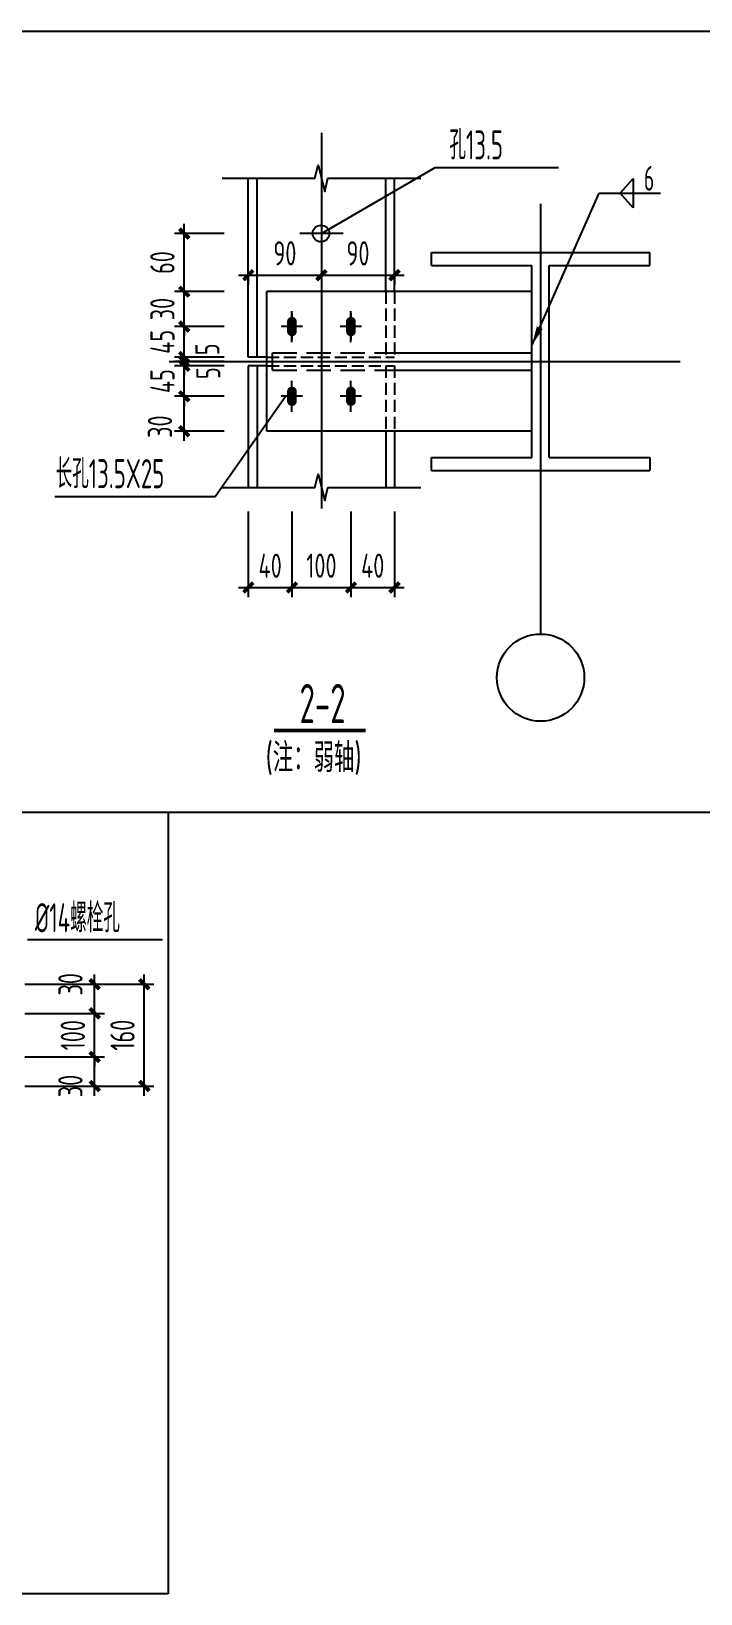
# Model space of a CAD drawing. Extents: x -138012 to 2129925, y -311560 to 0.
# Drawn here: x 1741846 to 1749220, y -181813 to -164598 of the extents above; entities that cross this region are included whole.
import ezdxf
from ezdxf.enums import TextEntityAlignment as Align

# ---------------------------------------------------------------- set-up
doc = ezdxf.new("R2010")
doc.units = 0
doc.header["$LTSCALE"] = 1000
doc.header["$MEASUREMENT"] = 0
doc.linetypes.add('DASH', pattern=[0.35, 0.25, -0.1])
doc.layers.get('0').update_dxf_attribs({"linetype": 'CONTINUOUS'})
doc.layers.get('Defpoints').update_dxf_attribs({"linetype": 'CONTINUOUS'})
for name, color, linetype in [('AXIS', 3, 'CONTINUOUS'), ('BEAM-CON', 4, 'CONTINUOUS'), ('BEAM-DASH', 113, 'DASH'), ('COLU-CON', 2, 'CONTINUOUS'), ('DIM', 3, 'CONTINUOUS'), ('INTEGRATED', 51, 'CONTINUOUS'), ('TABLE SYMBOLS', 212, 'CONTINUOUS'), ('TEXT', 7, 'CONTINUOUS')]:
    doc.layers.add(name, color=color, linetype=linetype)
doc.styles.add('TSSD_3摱搀^樟', font='Tssdeng.shx', dxfattribs={"width": 0.7, "bigfont": 'hztxt.shx'})
doc.styles.add('TSSD_Dimension', font='tssdeng.shx', dxfattribs={"width": 0.7, "bigfont": 'hztxt.shx'})
doc.styles.add('TSSD_REIN', font='tssdeng.shx', dxfattribs={"width": 0.7, "bigfont": 'tssdchn.shx'})
doc.dimstyles.new('TSSD_100_100', dxfattribs={"dimtxt": 300, "dimasz": 100, "dimexe": 250, "dimexo": 250, "dimgap": 100, "dimtad": 1, "dimdec": 0, "dimzin": 0, "dimdsep": 46, "dimtxsty": 'TSSD_Dimension', "dimblk": '_TSDBK', "dimcen": 0, "dimclrt": 7, "dimadec": 0, "dimazin": 0, "dimtfac": 1, "dimtdec": 0, "dimtix": 1, "dimtmove": 2, "dimatfit": 3, "dimldrblk": '_TSDBK', "dimfxl": 0, "dimtolj": 1, "dimtzin": 0, "dimarcsym": 0})
doc.dimstyles.new('TSSD_50_1', dxfattribs={"dimscale": 100, "dimtxt": 3, "dimasz": 1, "dimexe": 1, "dimexo": 2.5, "dimgap": 1, "dimtad": 1, "dimdec": 0, "dimlfac": 50, "dimzin": 0, "dimdsep": 46, "dimtxsty": 'TSSD_REIN', "dimblk": 'ARCHTICK', "dimcen": 0, "dimdle": 1, "dimclrt": 7, "dimadec": 0, "dimazin": 0, "dimtfac": 1, "dimtdec": 0, "dimtix": 1, "dimtmove": 2, "dimatfit": 3, "dimfxl": 0, "dimtolj": 1, "dimtzin": 0, "dimarcsym": 0})

# ---------------------------------------------------------------- blocks, each defined once
blk = doc.blocks.new('_ArchTick')
at = {"color": 0, "linetype": 'ByBlock', "const_width": 0.4}
blk.add_lwpolyline([(-0.5, -0.5), (0.5, 0.5)], dxfattribs=at)
blk = doc.blocks.new('*D221')
at = {"layer": 'Defpoints', "color": 0}
for p in [(72854, -69925), (73515, -69925), (73515, -70240)]:
    blk.add_point(p, dxfattribs=at)
at = {"layer": 'DIM', "color": 0, "lineweight": -2}
for p, q in [((73265, -69925), (72754, -69925)), ((72854, -69925), (72854, -69825)), ((72854, -70240), (72854, -69925)), ((73265, -70240), (72754, -70240)), ((72854, -70240), (72854, -70340))]:
    blk.add_line(p, q, dxfattribs=at)
at = {"layer": 'DIM', "color": 0, "lineweight": -2, "xscale": 100, "yscale": 100, "zscale": 100}
for p, rotation in [((72854, -69925), 270), ((72854, -70240), 90)]:
    blk.add_blockref('_ArchTick', p, dxfattribs=dict(at, rotation=rotation))
at = {"layer": 'DIM', "color": 7, "insert": (72629, -70083), "char_height": 250, "attachment_point": 5, "rotation": 90, "style": 'TSSD_REIN'}
blk.add_mtext('\\A1;45', dxfattribs=at)
blk = doc.blocks.new('_TSDBK')
blk.add_line((-1, 0), (0, 0))
at = {"const_width": 0.5}
blk.add_lwpolyline([(-0.7, -0.7), (0.7, 0.7)], dxfattribs=at)
blk = doc.blocks.new('*D222')
at = {"layer": 'Defpoints', "color": 0}
for p in [(72854, -70240), (73515, -70240), (73515, -70600)]:
    blk.add_point(p, dxfattribs=at)
at = {"layer": 'DIM', "color": 0, "lineweight": -2}
for p, q in [((73265, -70240), (72754, -70240)), ((72854, -70700), (72854, -70140)), ((73265, -70600), (72754, -70600))]:
    blk.add_line(p, q, dxfattribs=at)
at = {"layer": 'DIM', "color": 0, "lineweight": -2, "xscale": 100, "yscale": 100, "zscale": 100}
for p, rotation in [((72854, -70240), 90), ((72854, -70600), 270)]:
    blk.add_blockref('_ArchTick', p, dxfattribs=dict(at, rotation=rotation))
at = {"layer": 'DIM', "color": 7, "insert": (72604, -70553), "char_height": 250, "attachment_point": 5, "rotation": 90, "style": 'TSSD_REIN'}
blk.add_mtext('\\A1;30', dxfattribs=at)
blk = doc.blocks.new('*D223')
at = {"layer": 'Defpoints', "color": 0}
for p in [(72854, -69880), (73515, -69835), (73515, -69880)]:
    blk.add_point(p, dxfattribs=at)
at = {"layer": 'DIM', "color": 0, "lineweight": -2}
for p, q in [((72854, -69835), (72854, -69735)), ((73265, -69835), (72754, -69835)), ((73265, -69880), (72754, -69880)), ((72854, -69835), (72854, -69880)), ((72854, -69880), (72854, -69980))]:
    blk.add_line(p, q, dxfattribs=at)
at = {"layer": 'DIM', "color": 0, "lineweight": -2, "xscale": 100, "yscale": 100, "zscale": 100}
for p, rotation in [((72854, -69835), 270), ((72854, -69880), 90)]:
    blk.add_blockref('_ArchTick', p, dxfattribs=dict(at, rotation=rotation))
at = {"layer": 'DIM', "color": 7, "insert": (73092, -69755), "char_height": 250, "attachment_point": 5, "rotation": 90, "style": 'TSSD_REIN'}
blk.add_mtext('\\A1;5', dxfattribs=at)
blk = doc.blocks.new('*D224')
at = {"layer": 'Defpoints', "color": 0}
for p in [(72854, -69880), (73515, -69880), (73515, -69925)]:
    blk.add_point(p, dxfattribs=at)
at = {"layer": 'DIM', "color": 0, "lineweight": -2}
for p, q in [((72854, -69880), (72854, -69780)), ((73265, -69880), (72754, -69880)), ((73265, -69925), (72754, -69925)), ((72854, -69925), (72854, -69880)), ((72854, -69925), (72854, -70025))]:
    blk.add_line(p, q, dxfattribs=at)
at = {"layer": 'DIM', "color": 0, "lineweight": -2, "xscale": 100, "yscale": 100, "zscale": 100}
for p, rotation in [((72854, -69880), 270), ((72854, -69925), 90)]:
    blk.add_blockref('_ArchTick', p, dxfattribs=dict(at, rotation=rotation))
at = {"layer": 'DIM', "color": 7, "insert": (73102, -70001), "char_height": 250, "attachment_point": 5, "rotation": 90, "style": 'TSSD_REIN'}
blk.add_mtext('\\A1;5', dxfattribs=at)
blk = doc.blocks.new('*D225')
at = {"layer": 'Defpoints', "color": 0}
for p in [(72854, -68561), (73515, -68561), (73515, -69160)]:
    blk.add_point(p, dxfattribs=at)
at = {"layer": 'DIM', "color": 0, "lineweight": -2}
for p, q in [((72854, -69260), (72854, -68461)), ((73265, -68561), (72754, -68561)), ((73265, -69160), (72754, -69160))]:
    blk.add_line(p, q, dxfattribs=at)
at = {"layer": 'DIM', "color": 0, "lineweight": -2, "xscale": 100, "yscale": 100, "zscale": 100}
for p, rotation in [((72854, -68561), 90), ((72854, -69160), 270)]:
    blk.add_blockref('_ArchTick', p, dxfattribs=dict(at, rotation=rotation))
at = {"layer": 'DIM', "color": 7, "insert": (72629, -68860), "char_height": 250, "attachment_point": 5, "rotation": 90, "style": 'TSSD_REIN'}
blk.add_mtext('\\A1;60', dxfattribs=at)
blk = doc.blocks.new('*D226')
at = {"layer": 'Defpoints', "color": 0}
for p in [(72854, -69160), (73515, -69160), (73515, -69520)]:
    blk.add_point(p, dxfattribs=at)
at = {"layer": 'DIM', "color": 0, "lineweight": -2}
for p, q in [((73265, -69160), (72754, -69160)), ((72854, -69160), (72854, -69060)), ((72854, -69520), (72854, -69160)), ((73265, -69520), (72754, -69520)), ((72854, -69520), (72854, -69620))]:
    blk.add_line(p, q, dxfattribs=at)
at = {"layer": 'DIM', "color": 0, "lineweight": -2, "xscale": 100, "yscale": 100, "zscale": 100}
for p, rotation in [((72854, -69160), 270), ((72854, -69520), 90)]:
    blk.add_blockref('_ArchTick', p, dxfattribs=dict(at, rotation=rotation))
at = {"layer": 'DIM', "color": 7, "insert": (72629, -69340), "char_height": 250, "attachment_point": 5, "rotation": 90, "style": 'TSSD_REIN'}
blk.add_mtext('\\A1;30', dxfattribs=at)
blk = doc.blocks.new('*D227')
at = {"layer": 'Defpoints', "color": 0}
for p in [(72854, -69520), (73515, -69520), (73515, -69835)]:
    blk.add_point(p, dxfattribs=at)
at = {"layer": 'DIM', "color": 0, "lineweight": -2}
for p, q in [((72854, -69520), (72854, -69420)), ((73265, -69520), (72754, -69520)), ((72854, -69835), (72854, -69520)), ((73265, -69835), (72754, -69835)), ((72854, -69835), (72854, -69935))]:
    blk.add_line(p, q, dxfattribs=at)
at = {"layer": 'DIM', "color": 0, "lineweight": -2, "xscale": 100, "yscale": 100, "zscale": 100}
for p, rotation in [((72854, -69520), 270), ((72854, -69835), 90)]:
    blk.add_blockref('_ArchTick', p, dxfattribs=dict(at, rotation=rotation))
at = {"layer": 'DIM', "color": 7, "insert": (72629, -69678), "char_height": 250, "attachment_point": 5, "rotation": 90, "style": 'TSSD_REIN'}
blk.add_mtext('\\A1;45', dxfattribs=at)
blk = doc.blocks.new('*D228')
at = {"layer": 'Defpoints', "color": 0}
for p in [(73515, -68761), (74269, -68761), (74269, -68990)]:
    blk.add_point(p, dxfattribs=at)
at = {"layer": 'DIM', "color": 0, "lineweight": -2}
for p, q in [((73415, -68990), (74369, -68990)), ((73515, -69011), (73515, -69090)), ((74269, -69011), (74269, -69090))]:
    blk.add_line(p, q, dxfattribs=at)
at = {"layer": 'DIM', "color": 0, "lineweight": -2, "xscale": 100, "yscale": 100, "zscale": 100, "rotation": 180}
blk.add_blockref('_ArchTick', (73515, -68990), dxfattribs=at)
at = {"layer": 'DIM', "color": 0, "lineweight": -2, "xscale": 100, "yscale": 100, "zscale": 100}
blk.add_blockref('_ArchTick', (74269, -68990), dxfattribs=at)
at = {"layer": 'DIM', "color": 7, "insert": (73892, -68765), "char_height": 250, "attachment_point": 5, "style": 'TSSD_REIN'}
blk.add_mtext('\\A1;90', dxfattribs=at)
blk = doc.blocks.new('*D229')
at = {"layer": 'Defpoints', "color": 0}
for p in [(74269, -68761), (75023, -68720), (75023, -68990)]:
    blk.add_point(p, dxfattribs=at)
at = {"layer": 'DIM', "color": 0, "lineweight": -2}
for p, q in [((74169, -68990), (75123, -68990)), ((75023, -68970), (75023, -69090)), ((74269, -69011), (74269, -69090))]:
    blk.add_line(p, q, dxfattribs=at)
at = {"layer": 'DIM', "color": 0, "lineweight": -2, "xscale": 100, "yscale": 100, "zscale": 100, "rotation": 180}
blk.add_blockref('_ArchTick', (74269, -68990), dxfattribs=at)
at = {"layer": 'DIM', "color": 0, "lineweight": -2, "xscale": 100, "yscale": 100, "zscale": 100}
blk.add_blockref('_ArchTick', (75023, -68990), dxfattribs=at)
at = {"layer": 'DIM', "color": 7, "insert": (74646, -68765), "char_height": 250, "attachment_point": 5, "style": 'TSSD_REIN'}
blk.add_mtext('\\A1;90', dxfattribs=at)
blk = doc.blocks.new('*D239')
at = {"layer": 'Defpoints', "color": 0}
for p in [(73515, -71179), (73965, -71179), (73965, -72213)]:
    blk.add_point(p, dxfattribs=at)
at = {"layer": 'DIM', "color": 0, "lineweight": -2}
for p, q in [((73515, -71429), (73515, -72313)), ((73965, -71429), (73965, -72313)), ((73415, -72213), (74065, -72213))]:
    blk.add_line(p, q, dxfattribs=at)
at = {"layer": 'DIM', "color": 0, "lineweight": -2, "xscale": 100, "yscale": 100, "zscale": 100, "rotation": 180}
blk.add_blockref('_ArchTick', (73515, -72213), dxfattribs=at)
at = {"layer": 'DIM', "color": 0, "lineweight": -2, "xscale": 100, "yscale": 100, "zscale": 100}
blk.add_blockref('_ArchTick', (73965, -72213), dxfattribs=at)
at = {"layer": 'DIM', "color": 7, "insert": (73740, -71988), "char_height": 250, "attachment_point": 5, "style": 'TSSD_REIN'}
blk.add_mtext('\\A1;40', dxfattribs=at)
blk = doc.blocks.new('*D240')
at = {"layer": 'Defpoints', "color": 0}
for p in [(73965, -71179), (74573, -71179), (74573, -72213)]:
    blk.add_point(p, dxfattribs=at)
at = {"layer": 'DIM', "color": 0, "lineweight": -2}
for p, q in [((73965, -71429), (73965, -72313)), ((74573, -71429), (74573, -72313)), ((73865, -72213), (74673, -72213))]:
    blk.add_line(p, q, dxfattribs=at)
at = {"layer": 'DIM', "color": 0, "lineweight": -2, "xscale": 100, "yscale": 100, "zscale": 100, "rotation": 180}
blk.add_blockref('_ArchTick', (73965, -72213), dxfattribs=at)
at = {"layer": 'DIM', "color": 0, "lineweight": -2, "xscale": 100, "yscale": 100, "zscale": 100}
blk.add_blockref('_ArchTick', (74573, -72213), dxfattribs=at)
at = {"layer": 'DIM', "color": 7, "insert": (74269, -71988), "char_height": 250, "attachment_point": 5, "style": 'TSSD_REIN'}
blk.add_mtext('\\A1;100', dxfattribs=at)
blk = doc.blocks.new('*D241')
at = {"layer": 'Defpoints', "color": 0}
for p in [(74573, -71179), (75023, -71179), (75023, -72213)]:
    blk.add_point(p, dxfattribs=at)
at = {"layer": 'DIM', "color": 0, "lineweight": -2}
for p, q in [((74573, -71429), (74573, -72313)), ((75023, -71429), (75023, -72313)), ((74473, -72213), (75123, -72213))]:
    blk.add_line(p, q, dxfattribs=at)
at = {"layer": 'DIM', "color": 0, "lineweight": -2, "xscale": 100, "yscale": 100, "zscale": 100, "rotation": 180}
blk.add_blockref('_ArchTick', (74573, -72213), dxfattribs=at)
at = {"layer": 'DIM', "color": 0, "lineweight": -2, "xscale": 100, "yscale": 100, "zscale": 100}
blk.add_blockref('_ArchTick', (75023, -72213), dxfattribs=at)
at = {"layer": 'DIM', "color": 7, "insert": (74798, -71988), "char_height": 250, "attachment_point": 5, "style": 'TSSD_REIN'}
blk.add_mtext('\\A1;40', dxfattribs=at)
blk = doc.blocks.new('*D258')
at = {"layer": 'Defpoints', "color": 0}
for p in [(70959, -77057), (71930, -77057), (70959, -77357)]:
    blk.add_point(p, dxfattribs=at)
at = {"layer": 'DIM', "color": 0, "lineweight": -2}
for p, q in [((71209, -77057), (72030, -77057)), ((71930, -77457), (71930, -76957)), ((71209, -77357), (72030, -77357))]:
    blk.add_line(p, q, dxfattribs=at)
at = {"layer": 'DIM', "color": 0, "lineweight": -2, "xscale": 100, "yscale": 100, "zscale": 100}
for p, rotation in [((71930, -77057), 90), ((71930, -77357), 270)]:
    blk.add_blockref('_ArchTick', p, dxfattribs=dict(at, rotation=rotation))
at = {"layer": 'DIM', "color": 7, "insert": (71680, -77357), "char_height": 250, "attachment_point": 5, "rotation": 90, "style": 'TSSD_REIN'}
blk.add_mtext('\\A1;30', dxfattribs=at)
blk = doc.blocks.new('*D259')
at = {"layer": 'Defpoints', "color": 0}
for p in [(70959, -76307), (72442, -76307), (70959, -77357)]:
    blk.add_point(p, dxfattribs=at)
at = {"layer": 'DIM', "color": 0, "lineweight": -2}
for p, q in [((72442, -77457), (72442, -76207)), ((71209, -76307), (72542, -76307)), ((71209, -77357), (72542, -77357))]:
    blk.add_line(p, q, dxfattribs=at)
at = {"layer": 'DIM', "color": 0, "lineweight": -2, "xscale": 100, "yscale": 100, "zscale": 100}
for p, rotation in [((72442, -76307), 90), ((72442, -77357), 270)]:
    blk.add_blockref('_ArchTick', p, dxfattribs=dict(at, rotation=rotation))
at = {"layer": 'DIM', "color": 7, "insert": (72217, -76832), "char_height": 250, "attachment_point": 5, "rotation": 90, "style": 'TSSD_REIN'}
blk.add_mtext('\\A1;160', dxfattribs=at)
blk = doc.blocks.new('*D260')
at = {"layer": 'Defpoints', "color": 0}
for p in [(70959, -76607), (71930, -76607), (70959, -77057)]:
    blk.add_point(p, dxfattribs=at)
at = {"layer": 'DIM', "color": 0, "lineweight": -2}
for p, q in [((71930, -76607), (71930, -76507)), ((71209, -76607), (72030, -76607)), ((71930, -77057), (71930, -76607)), ((71209, -77057), (72030, -77057)), ((71930, -77057), (71930, -77157))]:
    blk.add_line(p, q, dxfattribs=at)
at = {"layer": 'DIM', "color": 0, "lineweight": -2, "xscale": 100, "yscale": 100, "zscale": 100}
for p, rotation in [((71930, -76607), 270), ((71930, -77057), 90)]:
    blk.add_blockref('_ArchTick', p, dxfattribs=dict(at, rotation=rotation))
at = {"layer": 'DIM', "color": 7, "insert": (71705, -76832), "char_height": 250, "attachment_point": 5, "rotation": 90, "style": 'TSSD_REIN'}
blk.add_mtext('\\A1;100', dxfattribs=at)
blk = doc.blocks.new('*D261')
at = {"layer": 'Defpoints', "color": 0}
for p in [(70959, -76307), (71930, -76307), (70959, -76607)]:
    blk.add_point(p, dxfattribs=at)
at = {"layer": 'DIM', "color": 0, "lineweight": -2}
for p, q in [((71930, -76707), (71930, -76207)), ((71209, -76307), (72030, -76307)), ((71209, -76607), (72030, -76607))]:
    blk.add_line(p, q, dxfattribs=at)
at = {"layer": 'DIM', "color": 0, "lineweight": -2, "xscale": 100, "yscale": 100, "zscale": 100}
for p, rotation in [((71930, -76307), 90), ((71930, -76607), 270)]:
    blk.add_blockref('_ArchTick', p, dxfattribs=dict(at, rotation=rotation))
at = {"layer": 'DIM', "color": 7, "insert": (71680, -76307), "char_height": 250, "attachment_point": 5, "rotation": 90, "style": 'TSSD_REIN'}
blk.add_mtext('\\A1;30', dxfattribs=at)
blk = doc.blocks.new('534534543534545')
at = {"layer": 'AXIS', "color": 8}
for p, q in [((74269, -67519.6), (74269, -71397.8)), ((76529.8, -68253.1), (76529.8, -72692.8)), ((72699.4, -69880.1), (77971.1, -69880.1)), ((76529.8, -71275.1), (76529.8, -71980.4)), ((76529.8, -71275.1), (76529.8, -71980.4))]:
    blk.add_line(p, q, dxfattribs=at)
at = {"layer": 'AXIS'}
for p, q in [((73964.8, -69680.1), (73964.8, -69360.1)), ((74573.2, -69680.1), (74573.2, -69360.1)), ((74074.8, -69520.1), (73854.8, -69520.1)), ((74683.2, -69520.1), (74463.2, -69520.1)), ((73964.8, -70400.1), (73964.8, -70080.1)), ((73964.8, -70376.9), (73964.8, -70103.2)), ((74573.2, -70400.1), (74573.2, -70080.1)), ((74573.2, -70376.9), (74573.2, -70103.2)), ((74074.8, -70240.1), (73854.8, -70240.1)), ((74683.2, -70240.1), (74463.2, -70240.1))]:
    blk.add_line(p, q, dxfattribs=at)
at = {"layer": 'BEAM-CON'}
for p, q in [((73514.8, -69835.1), (73514.8, -67990.6)), ((73604.8, -69835.1), (73604.8, -67990.6)), ((74933.2, -69160.1), (74933.2, -67990.6)), ((75023.2, -69160.1), (75023.2, -67990.6)), ((73707.3, -69835.1), (73514.8, -69835.1)), ((73514.8, -69925.1), (73514.8, -71179.3)), ((73707.3, -69925.1), (73514.8, -69925.1)), ((73604.8, -69925.1), (73604.8, -71179.3)), ((74933.2, -70600.1), (74933.2, -71179.3)), ((75023.2, -70600.1), (75023.2, -71179.3))]:
    blk.add_line(p, q, dxfattribs=at)
at = {"layer": 'BEAM-DASH', "ltscale": 0.5}
for p, q in [((74933.2, -69160.1), (74933.2, -69835.1)), ((75023.2, -69160.1), (75023.2, -69835.1)), ((73707.3, -69835.1), (75023.2, -69835.1)), ((73707.3, -69925.1), (75023.2, -69925.1)), ((74933.2, -69925.1), (74933.2, -70600.1)), ((75023.2, -69925.1), (75023.2, -70600.1))]:
    blk.add_line(p, q, dxfattribs=at)
at = {"layer": 'COLU-CON'}
for p, q in [((75404.8, -68755.1), (77654.8, -68755.1)), ((75404.8, -68890.1), (75404.8, -68755.1)), ((77654.8, -68890.1), (77654.8, -68755.1)), ((75404.8, -68890.1), (76439.8, -68890.1)), ((76439.8, -70870.1), (76439.8, -68890.1)), ((76619.8, -68890.1), (77654.8, -68890.1)), ((76619.8, -70870.1), (76619.8, -68890.1)), ((75404.8, -70870.1), (76439.8, -70870.1)), ((75404.8, -71005.1), (75404.8, -70870.1)), ((76619.8, -70870.1), (77654.8, -70870.1)), ((77654.8, -70870.1), (77654.8, -71005.1)), ((75404.8, -71005.1), (77654.8, -71005.1))]:
    blk.add_line(p, q, dxfattribs=at)
at = {"layer": 'Defpoints', "color": 7}
for p in [(73798.2, -70600.1), (73798.2, -70600.1), (75023.2, -71179.3), (75023.2, -71179.3)]:
    blk.add_point(p, dxfattribs=at)
at = {"layer": 'INTEGRATED'}
for p, q in [((74493.3, -68560.7), (74044.7, -68560.7)), ((76439.8, -69160.1), (73707.3, -69160.1)), ((73707.3, -70600.1), (73707.3, -69160.1)), ((73964.8, -69383.2), (73964.8, -69656.9)), ((74573.2, -69383.2), (74573.2, -69656.9)), ((73766, -69970.1), (73766, -69790.1)), ((76439.8, -70600.1), (73707.3, -70600.1))]:
    blk.add_line(p, q, dxfattribs=at)
at = {"layer": 'INTEGRATED', "color": 6, "linetype": 'DASH'}
for p, q in [((73766, -69790.1), (75023.2, -69790.1)), ((73766, -69970.1), (75023.2, -69970.1))]:
    blk.add_line(p, q, dxfattribs=at)
at = {"layer": 'INTEGRATED', "color": 6}
for p, q in [((75023.2, -69790.1), (76439.8, -69790.1)), ((75023.2, -69970.1), (76439.8, -69970.1))]:
    blk.add_line(p, q, dxfattribs=at)
at = {"layer": 'INTEGRATED', "const_width": 50}
for points in [[(73989.8, -69470.1), (73989.8, -69570.1, -1), (73939.8, -69570.1), (73939.8, -69470.1, -1)], [(74598.2, -69470.1), (74598.2, -69570.1, -1), (74548.2, -69570.1), (74548.2, -69470.1, -1)], [(73989.8, -70190.1), (73989.8, -70290.1, -1), (73939.8, -70290.1), (73939.8, -70190.1, -1)], [(74598.2, -70190.1), (74598.2, -70290.1, -1), (74548.2, -70290.1), (74548.2, -70190.1, -1)]]:
    blk.add_lwpolyline(points, format="xyb", close=True, dxfattribs=at)
at = {"layer": 'INTEGRATED'}
blk.add_circle((74264.2, -68560.7), 86.3, dxfattribs=at)
at = {"layer": 'TABLE SYMBOLS'}
for p, q in [((49444.6, -66473), (78392.1, -66473)), ((74269, -68560.7), (75443.3, -67878.8)), ((75443.3, -67878.8), (76715.2, -67878.8)), ((77351.7, -68143.8), (77486.1, -67993.3)), ((77486.1, -67993.3), (77486.1, -68295)), ((77135.6, -68143.8), (77765.7, -68143.8)), ((77486.1, -68295), (77351.7, -68143.8)), ((73901.3, -70240.1), (73172.3, -71278)), ((73172.3, -71278), (71517.5, -71278)), ((78392.1, -74534.4), (49444.6, -74534.4)), ((72689.8, -74534.4), (72689.8, -82595.9)), ((72689.8, -82595.9), (49444.6, -82595.9))]:
    blk.add_line(p, q, dxfattribs=at)
at = {"layer": 'TABLE SYMBOLS', "linetype": 'Continuous'}
blk.add_line((71237.7, -75844.9), (72631.4, -75844.9), dxfattribs=at)
at = {"layer": 'TABLE SYMBOLS'}
for points in [[(73244.8, -67990.6), (74201.5, -67990.6), (74235.2, -67855.6), (74302.8, -68125.7), (74336.5, -67990.6), (75293.2, -67990.6)], [(73244.8, -71179.3), (74201.5, -71179.3), (74235.2, -71044.3), (74302.8, -71314.3), (74336.5, -71179.3), (75293.2, -71179.3)]]:
    blk.add_lwpolyline(points, dxfattribs=at)
at = {"layer": 'TABLE SYMBOLS', "const_width": 40.5}
blk.add_lwpolyline([(74724.4, -73688.3), (73778.7, -73688.3)], dxfattribs=at)
at = {"layer": 'TABLE SYMBOLS'}
blk.add_circle((76529.8, -73142.8), 450, dxfattribs=at)
at = {"layer": 'TABLE SYMBOLS', "style": 'TSSD_REIN', "width": 0.6}
for s, height, p in [('孔13.5', 300, (75589.1, -67795.6)), ('6', 255, (77596, -68118.7)), ('长孔13.5X25', 300, (71527.3, -71188.1))]:
    blk.add_text(s, height=height, dxfattribs=at).set_placement(p)
blk.add_text('2-2', height=405, dxfattribs=at).set_placement((74280.7, -73409.8), align=Align.MIDDLE)
at = {"layer": 'TABLE SYMBOLS', "linetype": 'Continuous', "style": 'TSSD_REIN', "width": 0.6}
blk.add_text('%%C14螺栓孔', height=300, dxfattribs=at).set_placement((71313.3, -75770.6))
at = {"layer": 'TEXT', "linetype": 'Continuous', "style": 'TSSD_3摱搀^樟', "width": 0.7}
blk.add_text('(注：弱轴)', height=300, dxfattribs=at).set_placement((73693.7, -74117.7))
at = {"layer": 'DIM'}
for base, p1, p2, text, picture, middle in [((72853.7, -68560.7), (73514.8, -69160.1), (73514.8, -68560.7), '60', '*D225', (72628.7, -68860.4)), ((72853.7, -69160.1), (73514.8, -69520.1), (73514.8, -69160.1), '30', '*D226', (72628.7, -69340.1)), ((72853.7, -69520.1), (73514.8, -69835.1), (73514.8, -69520.1), '45', '*D227', (72628.7, -69677.6)), ((72853.7, -69925.1), (73514.8, -70240.1), (73514.8, -69925.1), '45', '*D221', (72628.7, -70082.6)), ((72441.6, -76306.6), (70958.9, -77356.6), (70958.9, -76306.6), '160', '*D259', (72216.6, -76831.6)), ((71929.5, -76606.6), (70958.9, -77056.6), (70958.9, -76606.6), '100', '*D260', (71704.5, -76831.6))]:
    dim = blk.add_linear_dim(base=base, p1=p1, p2=p2, angle=90, text=text, dimstyle='TSSD_100_100', dxfattribs=at)
    dim.commit()
    dim.dimension.update_dxf_attribs({"geometry": picture, "text_midpoint": middle})
for base, p1, p2, text, picture, middle in [((74269, -68989.8), (73514.8, -68761.4), (74269, -68761.4), '90', '*D228', (73891.9, -68764.8)), ((75023.2, -68989.8), (74269, -68761.4), (75023.2, -68719.9), '90', '*D229', (74646.1, -68764.8)), ((73964.8, -72213.2), (73514.8, -71179.3), (73964.8, -71179.3), '40', '*D239', (73739.8, -71988.2)), ((74573.2, -72213.2), (73964.8, -71179.3), (74573.2, -71179.3), '100', '*D240', (74269, -71988.2)), ((75023.2, -72213.2), (74573.2, -71179.3), (75023.2, -71179.3), '40', '*D241', (74798.2, -71988.2))]:
    dim = blk.add_linear_dim(base=base, p1=p1, p2=p2, text=text, dimstyle='TSSD_100_100', dxfattribs=at)
    dim.commit()
    dim.dimension.update_dxf_attribs({"geometry": picture, "text_midpoint": middle})
for base, p1, p2, text, picture, middle in [((72853.7, -69880.1), (73514.8, -69835.1), (73514.8, -69880.1), '5', '*D223', (73091.7, -69754.5)), ((72853.7, -69880.1), (73514.8, -69925.1), (73514.8, -69880.1), '5', '*D224', (73101.8, -70001.4)), ((72853.7, -70240.1), (73514.8, -70600.1), (73514.8, -70240.1), '30', '*D222', (72603.7, -70552.5)), ((71929.5, -76306.6), (70958.9, -76606.6), (70958.9, -76306.6), '30', '*D261', (71679.5, -76306.6)), ((71929.5, -77056.6), (70958.9, -77356.6), (70958.9, -77056.6), '30', '*D258', (71679.5, -77356.6))]:
    dim = blk.add_linear_dim(base=base, p1=p1, p2=p2, angle=90, text=text, dimstyle='TSSD_100_100', dxfattribs=at)
    dim.commit()
    dim.dimension.update_dxf_attribs({"geometry": picture, "text_midpoint": middle, "dimtype": 128})
at = {"layer": 'TABLE SYMBOLS'}
blk.add_leader([(76439.8, -69715.1), (77135.6, -68143.8)], dimstyle='TSSD_50_1', override={"dimasz": 2, "dimtxsty": 'TSSD_REIN'}, dxfattribs=at)

msp = doc.modelspace()

# ---------------------------------------------------------------- block references
at = {"layer": 'TABLE SYMBOLS', "xscale": 1.06773360009538, "yscale": 1.06773360009538, "zscale": 1.06773360009538}
msp.add_blockref('534534543534545', (1665742.426, -93622.33), dxfattribs=at)

doc.saveas('drawing.dxf')
